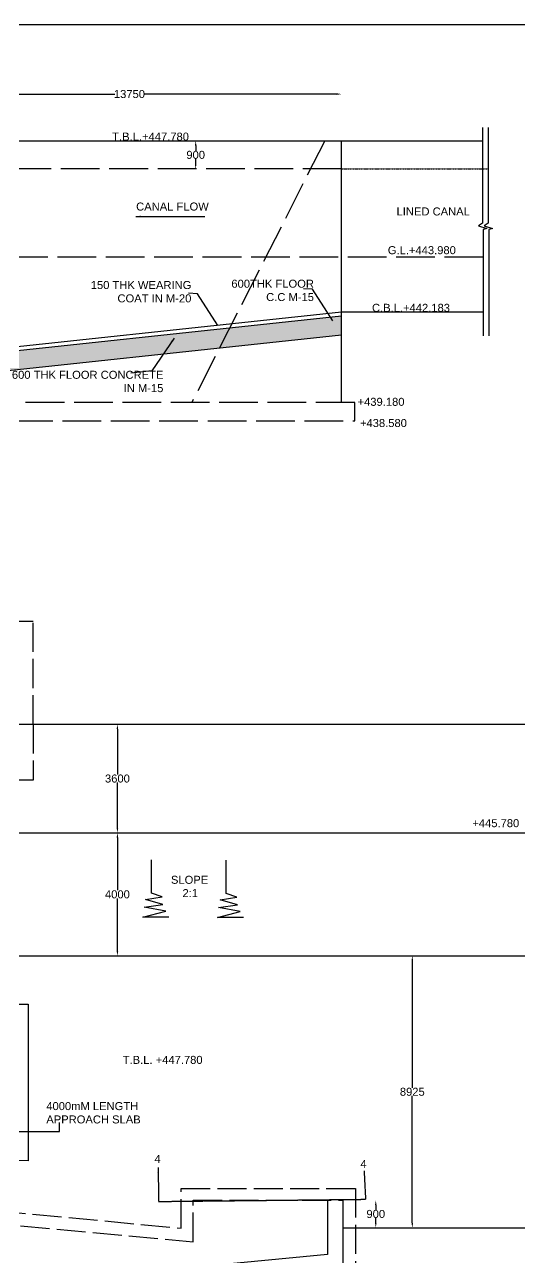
# Model space of a CAD drawing. Header units: millimetres. Extents: x -1552452794 to 662504, y 2311 to 4475819590.
# Drawn here: x 610097 to 625431, y 61522 to 99731 of the extents above; entities that cross this region are included whole.
import ezdxf

# ---------------------------------------------------------------- set-up
doc = ezdxf.new("R2010")
doc.units = ezdxf.units.MM
doc.header["$MEASUREMENT"] = 0
doc.linetypes.add('ACAD_ISO02W100', pattern=[15, 12, -3])
doc.linetypes.add('DASHDOT', pattern=[1, 0.5, -0.25, 0, -0.25])
doc.layers.add('DIMENSION', color=7, linetype='Continuous')
doc.layers.add('DRAWING', color=7, linetype='Continuous')
doc.styles.get("Standard").update_dxf_attribs({"font": 'arial.ttf'})
doc.dimstyles.get("Standard").update_dxf_attribs({"dimtxt": 248, "dimasz": 150, "dimexe": 0.18, "dimexo": 0.0625, "dimgap": 0.09, "dimtad": 0, "dimtih": 1, "dimtoh": 1, "dimdec": 0, "dimzin": 0, "dimdsep": 46, "dimtxsty": 'Standard', "dimcen": 0.09, "dimse1": 1, "dimse2": 1, "dimadec": 0, "dimazin": 0, "dimtfac": 1, "dimtdec": 0, "dimtofl": 0, "dimtmove": 0, "dimatfit": 3, "dimfxl": 1, "dimtolj": 1, "dimtzin": 0, "dimarcsym": 0})

# ---------------------------------------------------------------- blocks, each defined once
blk = doc.blocks.new('*D7')
at = {"layer": 'Defpoints', "color": 0, "transparency": 16777216}
for p in [(606770, 97579), (606770, 97579), (619921, 97562)]:
    blk.add_point(p, dxfattribs=at)
at = {"layer": 'DRAWING', "color": 0, "lineweight": -2, "transparency": 16777216}
for p, q in [((606920, 97579), (612891, 97579)), ((619771, 97579), (613800, 97579))]:
    blk.add_line(p, q, dxfattribs=at)
at = {"layer": 'DRAWING', "color": 0, "transparency": 16777216}
for points in [[(606920, 97604), (606920, 97554), (606770, 97579)], [(619771, 97604), (619771, 97554), (619921, 97579)]]:
    blk.add_solid(points, dxfattribs=at)
at = {"layer": 'DRAWING', "color": 0, "transparency": 16777216, "insert": (613345, 97579), "char_height": 248, "attachment_point": 5}
blk.add_mtext('\\A1;13750', dxfattribs=at)
blk = doc.blocks.new('*D52')
at = {"layer": 'Defpoints', "color": 0, "transparency": 16777216}
for p in [(615398, 96131), (615398, 96131), (615398, 95257)]:
    blk.add_point(p, dxfattribs=at)
at = {"layer": 'DIMENSION', "color": 0, "lineweight": -2, "transparency": 16777216}
for p, q in [((615398, 95981), (615398, 95821)), ((615398, 95407), (615398, 95567))]:
    blk.add_line(p, q, dxfattribs=at)
at = {"layer": 'DIMENSION', "color": 0, "transparency": 16777216}
for points in [[(615373, 95981), (615423, 95981), (615398, 96131)], [(615373, 95407), (615423, 95407), (615398, 95257)]]:
    blk.add_solid(points, dxfattribs=at)
at = {"layer": 'DIMENSION', "color": 0, "transparency": 16777216, "insert": (615398, 95694), "char_height": 248, "attachment_point": 5}
blk.add_mtext('\\A1;900', dxfattribs=at)
blk = doc.blocks.new('*D93')
at = {"layer": 'Defpoints', "color": 0, "transparency": 16777216}
for p in [(612972, 78044), (613037, 78044), (613037, 74681)]:
    blk.add_point(p, dxfattribs=at)
at = {"layer": 'DIMENSION', "color": 0, "lineweight": -2, "transparency": 16777216}
for p, q in [((612972, 77894), (612972, 76489)), ((612972, 74831), (612972, 76236))]:
    blk.add_line(p, q, dxfattribs=at)
at = {"layer": 'DIMENSION', "color": 0, "transparency": 16777216}
for points in [[(612947, 77894), (612997, 77894), (612972, 78044)], [(612947, 74831), (612997, 74831), (612972, 74681)]]:
    blk.add_solid(points, dxfattribs=at)
at = {"layer": 'DIMENSION', "color": 0, "transparency": 16777216, "insert": (612972, 76362), "char_height": 248, "attachment_point": 5}
blk.add_mtext('\\A1;3600', dxfattribs=at)
blk = doc.blocks.new('*D94')
at = {"layer": 'Defpoints', "color": 0, "transparency": 16777216}
for p in [(612972, 74681), (612972, 74681), (612972, 70866)]:
    blk.add_point(p, dxfattribs=at)
at = {"layer": 'DIMENSION', "color": 0, "lineweight": -2, "transparency": 16777216}
for p, q in [((612972, 74531), (612972, 72900)), ((612972, 71016), (612972, 72647))]:
    blk.add_line(p, q, dxfattribs=at)
at = {"layer": 'DIMENSION', "color": 0, "transparency": 16777216}
for points in [[(612947, 74531), (612997, 74531), (612972, 74681)], [(612947, 71016), (612997, 71016), (612972, 70866)]]:
    blk.add_solid(points, dxfattribs=at)
at = {"layer": 'DIMENSION', "color": 0, "transparency": 16777216, "insert": (612972, 72773), "char_height": 248, "attachment_point": 5}
blk.add_mtext('\\A1;4000', dxfattribs=at)
blk = doc.blocks.new('*D95')
at = {"layer": 'Defpoints', "color": 0, "transparency": 16777216}
for p in [(622104, 70866), (622113, 70866), (622104, 62439)]:
    blk.add_point(p, dxfattribs=at)
at = {"layer": 'DIMENSION', "color": 0, "lineweight": -2, "transparency": 16777216}
for p, q in [((622113, 70716), (622113, 66779)), ((622113, 62589), (622113, 66526))]:
    blk.add_line(p, q, dxfattribs=at)
at = {"layer": 'DIMENSION', "color": 0, "transparency": 16777216}
for points in [[(622088, 70716), (622138, 70716), (622113, 70866)], [(622088, 62589), (622138, 62589), (622113, 62439)]]:
    blk.add_solid(points, dxfattribs=at)
at = {"layer": 'DIMENSION', "color": 0, "transparency": 16777216, "insert": (622113, 66653), "char_height": 248, "attachment_point": 5}
blk.add_mtext('\\A1;8925', dxfattribs=at)
blk = doc.blocks.new('*D96')
at = {"layer": 'Defpoints', "color": 0, "transparency": 16777216}
for p in [(620957, 63292), (620957, 62439), (620981, 62439)]:
    blk.add_point(p, dxfattribs=at)
at = {"layer": 'DIMENSION', "color": 0, "lineweight": -2, "transparency": 16777216}
for p, q in [((620981, 63142), (620981, 62993)), ((620981, 62589), (620981, 62739))]:
    blk.add_line(p, q, dxfattribs=at)
at = {"layer": 'DIMENSION', "color": 0, "transparency": 16777216}
for points in [[(620956, 63142), (621006, 63142), (620981, 63292)], [(620956, 62589), (621006, 62589), (620981, 62439)]]:
    blk.add_solid(points, dxfattribs=at)
at = {"layer": 'DIMENSION', "color": 0, "transparency": 16777216, "insert": (620981, 62866), "char_height": 248, "attachment_point": 5}
blk.add_mtext('\\A1;900', dxfattribs=at)

msp = doc.modelspace()

# ---------------------------------------------------------------- hatches: boundary and pattern name
at = {"layer": 'DRAWING'}
h = msp.add_hatch(dxfattribs=at)
h.set_pattern_fill('AR-CONC', color=256, scale=30, style=0)
h.set_pattern_definition([(130, (912301.84, -8858.62), (-215.17805, -18.82564), [22.5, -247.5]), (185, (912301.84, -8858.62), (41.6254, 225.65764), [18, -198]), (79.5486, (912283.91, -8860.19), (-173.55281, 206.83186), [19.12206, -210.34263]), (133.8158, (912301.84, -8798.62), (-320.17231, -49.6557), [33.75, -371.25]), (83.3644, (912275.16, -8802.75), (-280.3988, 292.23536), [28.6831, -315.5139]), (188.8158, (912301.84, -8798.62), (-280.3986, 292.23558), [27, -297]), (159, (912271.84, -8813.62), (-179.07212, -120.78567), [22.5, -247.5]), (214, (912271.84, -8813.62), (-72.9946, 217.54501), [18, -198]), (108.5486, (912256.92, -8823.68), (-252.06679, 96.75915), [19.12206, -210.34263]), (142.5, (912301.84, -8858.62), (-3.647957, 99.868156), [0, -195.6, 0, -201, 0, -198.75]), (172.5, (912301.84, -8858.62), (-78.92086, 118.323514), [0, -114.6, 0, -191.1, 0, -75.75]), (212.5, (912368.74, -8858.62), (-160.14673, -6.766462), [0, -75, 0, -234, 0, -310.5]), (222.5, (912398.74, -8858.62), (-174.95585, 30.031495), [0, -97.5, 0, -155.4, 0, -220.5])])
h.paths.add_polyline_path([(619920.8, 90110.9), (619920.8, 90698.7), (616451.4, 90326.4), (616135.3, 89704.7)])
h.paths.add_polyline_path([(616135.3, 89704.7), (616451.4, 90326.4), (606769.9, 89287.6), (606769.9, 88699.8)])
h.paths.add_polyline_path([(606769.9, 93200.3), (606769.9, 96131.3), (606271.8, 96131.3), (603869.7, 93200.3)])
h.paths.add_polyline_path([(605388.9, 94671), (606262.6, 94671), (606262.6, 93876), (605388.9, 93876)], flags=24)

# ---------------------------------------------------------------- linework, layer by layer
at = {"layer": 'DIMENSION', "linetype": 'DASHDOT'}
msp.add_lwpolyline([(619920.8, 95256.7), (624465, 95256.7)], dxfattribs=at)
at = {"layer": 'DRAWING', "linetype": 'ACAD_ISO02W100', "ltscale": 75}
for p, q in [((615322.4, 62007.8), (615322.4, 63292.4)), ((615322.4, 63292.4), (619956.2, 63292.4)), ((607728.9, 62709.8), (615322.4, 62007.8))]:
    msp.add_line(p, q, dxfattribs=at)
at = {"layer": 'DRAWING', "ltscale": 75}
msp.add_line((619956.2, 63292.4), (619956.2, 50049), dxfattribs=at)
at = {"layer": 'DRAWING'}
msp.add_lwpolyline([(556365, 99730.7), (662503.6, 99730.7), (662503.6, 9614.6), (556365, 9614.6)], close=True, dxfattribs=at)
for points in [[(624293.6, 96544.9), (624293.6, 93575.5), (624164.7, 93499.2), (624425.5, 93413.4), (624314.2, 93381.7), (624314.2, 90081.2)], [(624465, 96544.9), (624465, 93575.5), (624336.1, 93499.2), (624596.9, 93413.4), (624485.6, 93381.7), (624485.6, 90081.2)], [(606769.9, 96131.3), (624276.8, 96131.3)], [(619920.8, 88023.4), (619920.8, 96131.3)], [(624314.2, 90820.7), (619920.8, 90820.7), (606769.9, 89409.6)], [(619920.8, 90698.7), (606769.9, 89287.6)], [(619920.8, 90110.9), (606769.9, 88699.8)], [(595817.2, 78043.6), (628786.3, 78043.6)], [(609417.8, 74680.9), (628760.5, 74680.9)], [(614567.5, 72068), (613759.4, 72068), (614468.2, 72252.7), (613797.1, 72372.4), (614382.6, 72461.3), (613845, 72615.2), (614362, 72693.9), (614033.3, 72806.8), (614033.3, 73848.4)], [(616878.7, 72057.1), (616070.7, 72057.1), (616779.4, 72241.8), (616108.3, 72361.5), (616693.8, 72450.4), (616156.3, 72604.3), (616673.3, 72683), (616344.6, 72795.8), (616344.6, 73837.4)], [(606761.2, 70865.9), (628994.5, 70865.9)], [(606384.9, 69368.8), (610210.4, 69368.8), (610210.4, 64514.3), (606384.9, 64525.4)], [(619483.7, 63292.4), (619483.7, 61610.9), (606869.1, 60397.2), (606890.2, 64525.4)], [(619956.2, 62439.3), (628760.5, 62439.3)]]:
    msp.add_lwpolyline(points, dxfattribs=at)
at = {"layer": 'DRAWING', "linetype": 'ACAD_ISO02W100', "ltscale": 100}
for points in [[(619403.1, 96131.3), (615280.4, 88023.4)], [(619920.8, 95256.7), (606769.9, 95256.7)], [(624314.2, 92528.8), (595817.2, 92528.8)]]:
    msp.add_lwpolyline(points, dxfattribs=at)
msp.add_lwpolyline([(606769.9, 87449.2), (620327.1, 87449.2), (620327.1, 88023.4), (606769.9, 88023.4)], close=True, dxfattribs=at)
at = {"layer": 'DRAWING', "linetype": 'ACAD_ISO02W100', "ltscale": 75}
for points in [[(610363.6, 78043.6), (610363.6, 81225.8), (604394.4, 81225.8), (604394.4, 74615.9)], [(610363.6, 78043.6), (610363.6, 76309.2), (609417.8, 76309.2), (609417.8, 74619.3)], [(608103.3, 63077.5), (614947.3, 62426.4), (614947.3, 63655.6), (620352.8, 63655.6), (620352.8, 53965.8), (606878.2, 59490.4)]]:
    msp.add_lwpolyline(points, dxfattribs=at)

# ---------------------------------------------------------------- texts
at = {"layer": 'DRAWING', "char_height": 248}
for s, insert, width, attachment_point in [('T.B.L.+447.780', (615189.5, 96384.5), 4056.272, 3), ('CANAL FLOW', (615804.6, 94216.7), 2251.058, 3), ('LINED CANAL ', (623897.3, 94064.6), 2251.058, 3), ('G.L.+443.980', (623463.2, 92864.4), 2251.058, 3), ('150 THK WEARING COAT IN M-20', (615263.9, 91784), 3217.329, 3), ('600THK FLOOR C.C M-15', (619064.6, 91824.8), 3030.809, 3), ('C.B.L.+442.183', (623280.8, 91077.3), 2251.058, 3), ('600 THK FLOOR CONCRETE  IN M-15', (614397.3, 89001.9), 4786.402, 3), (' +439.180', (621871.4, 88164.1), 2251.058, 3), (' +438.580', (621945.7, 87506.5), 2251.058, 3), ('  +445.780', (623781.1, 75103.8), 2251.058, 1), ('\\pi103.5457;SLOPE \\P\\pi460.23601;2:1', (614527.9, 73349), 1328.336, 1), ('  T.B.L. +447.780', (612944.8, 67766.9), 2908.01, 1), ('4000mM LENGTH APPROACH SLAB', (610767.6, 66334.5), 3093.265, 1), ('4', (614121.5, 64451.8), 178.415, 7), ('4', (620502.8, 64293.4), 178.415, 7)]:
    msp.add_mtext(s, dxfattribs=dict(at, insert=insert, width=width, attachment_point=attachment_point))

# ---------------------------------------------------------------- dimensions: what is measured, and where the dimension line sits
at = {"layer": 'DIMENSION'}
for base, p1, p2, text, picture, middle in [((615398.4, 96131.3), (615398.4, 95256.7), (615398.4, 96131.3), '900', '*D52', (615398.4, 95694)), ((612971.9, 78043.6), (613037, 74680.9), (613037, 78043.6), '3600', '*D93', (612971.9, 76362.3)), ((612971.9, 74680.9), (612971.9, 70865.9), (612971.9, 74680.9), '4000', '*D94', (612971.9, 72773.4)), ((622113.1, 70865.9), (622104, 62439.3), (622104, 70865.9), '8925', '*D95', (622113.1, 66652.6)), ((620981.4, 62439.3), (620956.7, 63292.4), (620956.7, 62439.3), '900', '*D96', (620981.4, 62865.8))]:
    dim = msp.add_linear_dim(base=base, p1=p1, p2=p2, angle=90, text=text, dimstyle='Standard', dxfattribs=at)
    dim.commit()
    dim.dimension.update_dxf_attribs({"geometry": picture, "text_midpoint": middle})
at = {"layer": 'DRAWING'}
dim = msp.add_linear_dim(base=(606769.9, 97579.3), p1=(619920.8, 97562.3), p2=(606769.9, 97579.3), angle=180, text='13750', dimstyle='Standard', dxfattribs=at)
dim.commit()
dim.dimension.update_dxf_attribs({"geometry": '*D7', "text_midpoint": (613345.3, 97579.3)})

# ---------------------------------------------------------------- leaders
at = {"layer": 'DIMENSION'}
msp.add_leader([(609419.8, 65423.3), (611181.6, 65423.3), (611181.6, 65706.5)], dimstyle='Standard', override={"dimgap": 0.09, "dimtad": 0}, dxfattribs=at)
at = {"layer": 'DIMENSION', "linetype": 'ACAD_ISO02W100'}
for points in [[(614235.5, 64305.6), (614246.9, 63254.2), (620664.1, 63322)], [(620618.8, 64203.8), (620664.1, 63322)]]:
    msp.add_leader(points, dimstyle='Standard', override={"dimgap": 0.09, "dimtad": 0}, dxfattribs=at)
at = {"layer": 'DRAWING'}
for points in [[(613544, 93785.8), (615685.2, 93785.8)], [(616083.2, 90408.9), (615450.8, 91390.1), (615177.3, 91406.1)], [(619650.5, 90546.4), (619018.1, 91527.6), (618744.7, 91543.7)], [(614726.8, 90013.1), (614040, 88997.6), (613386.9, 88930.3)]]:
    msp.add_leader(points, dimstyle='Standard', override={"dimgap": 0.09, "dimtad": 0}, dxfattribs=at)

doc.saveas('drawing.dxf')
